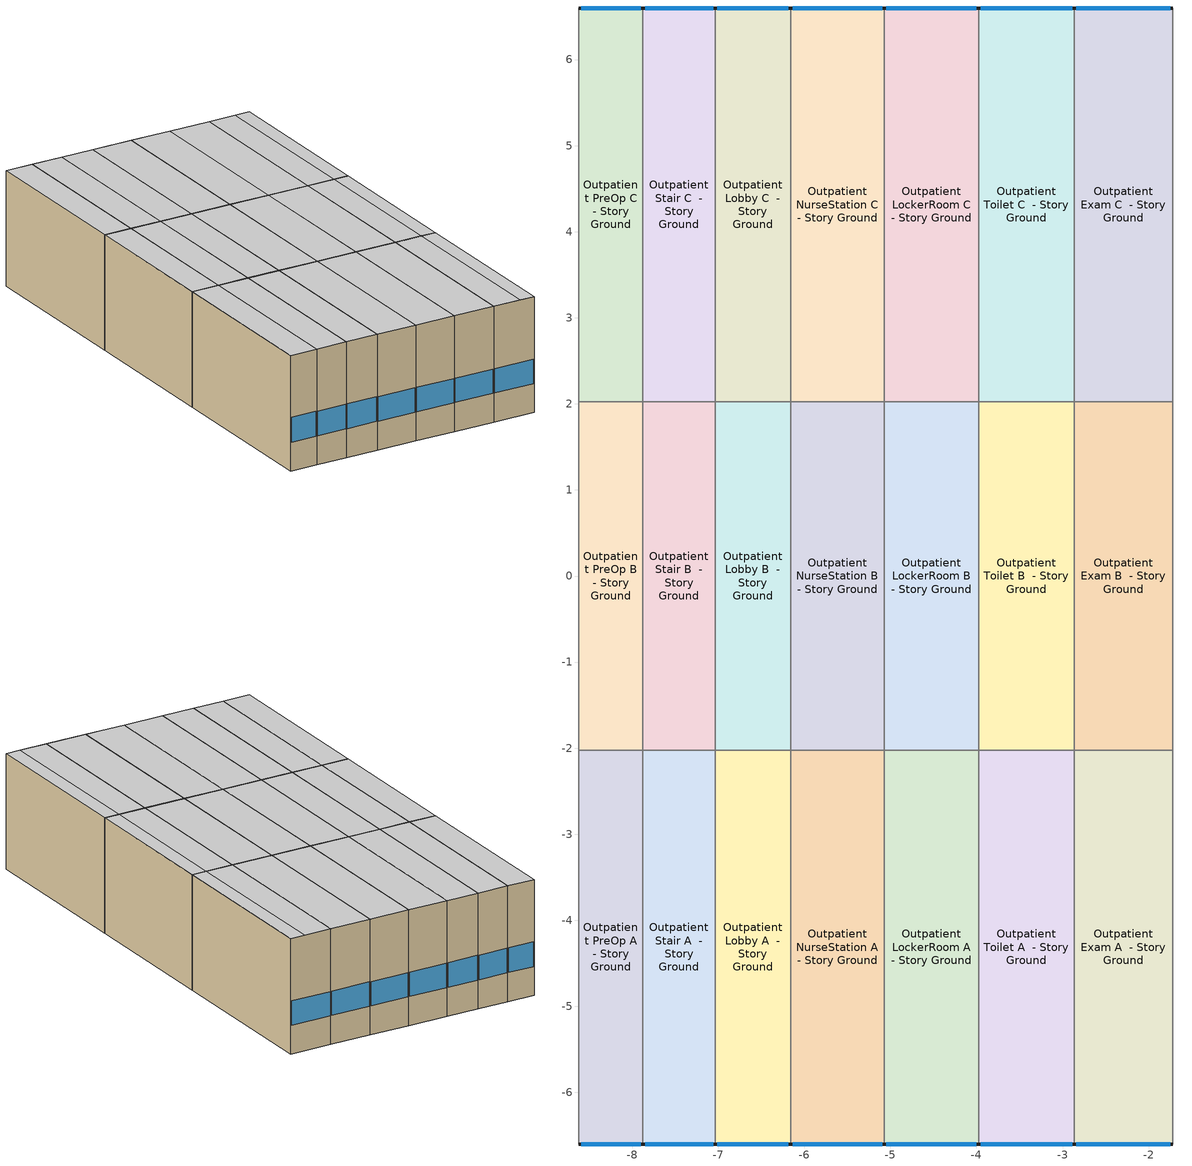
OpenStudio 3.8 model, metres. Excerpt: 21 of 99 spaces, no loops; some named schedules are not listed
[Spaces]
Outpatient PreOp A  - Story Ground
 floor ground (ext-slab-steel-frame): -8.62,-6.6 -8.62,-2.03 -7.88,-2.03 -7.88,-6.6 z0
 wall outside (Typical Insulated Steel Framed Exterior Wall R-5.62): -8.62,-6.6 -7.88,-6.6 z0:3.05
 wall to Outpatient Elec/MechRoom A  - Story Ground: -8.62,-2.03 -8.62,-6.6 z0:3.05
 wall to Outpatient PreOp B  - Story Ground: -7.88,-2.03 -8.62,-2.03 z0:3.05
 wall to Outpatient Stair A  - Story Ground: -7.88,-6.6 -7.88,-2.03 z0:3.05
 window (U 1.22 SHGC 0.54 Simple Glazing Window SHGC 0.54): -8.59,-6.6 -7.9,-6.6 z0.76:1.42
 ceiling to Outpatient Hall A  - Story Top: -7.88,-6.6 -7.88,-2.03 -8.62,-2.03 -8.62,-6.6 z3.05
Outpatient PreOp B  - Story Ground
 floor ground (ext-slab-steel-frame): -8.62,-2.03 -8.62,2.03 -7.88,2.03 -7.88,-2.03 z0
 wall to Outpatient Elec/MechRoom B  - Story Ground: -8.62,2.03 -8.62,-2.03 z0:3.05
 wall to Outpatient PreOp C  - Story Ground: -7.88,2.03 -8.62,2.03 z0:3.05
 wall to Outpatient Stair B  - Story Ground: -7.88,-2.03 -7.88,2.03 z0:3.05
 ceiling to Outpatient Hall B  - Story Top: -7.88,-2.03 -7.88,2.03 -8.62,2.03 -8.62,-2.03 z3.05
Outpatient PreOp C  - Story Ground
 floor ground (ext-slab-steel-frame): -8.62,2.03 -8.62,6.6 -7.88,6.6 -7.88,2.03 z0
 wall outside (Typical Insulated Steel Framed Exterior Wall R-5.62): -7.88,6.6 -8.62,6.6 z0:3.05
 wall to Outpatient Elec/MechRoom C  - Story Ground: -8.62,6.6 -8.62,2.03 z0:3.05
 wall to Outpatient Stair C  - Story Ground: -7.88,2.03 -7.88,6.6 z0:3.05
 window (U 1.22 SHGC 0.54 Simple Glazing Window SHGC 0.54): -7.9,6.6 -8.59,6.6 z0.76:1.42
 ceiling to Outpatient Hall C  - Story Top: -7.88,2.03 -7.88,6.6 -8.62,6.6 -8.62,2.03 z3.05
Outpatient Stair A  - Story Ground
 floor ground (ext-slab-steel-frame): -7.88,-6.6 -7.88,-2.03 -7.03,-2.03 -7.03,-6.6 z0
 wall outside (Typical Insulated Steel Framed Exterior Wall R-5.62): -7.88,-6.6 -7.03,-6.6 z0:3.05
 wall to Outpatient Stair B  - Story Ground: -7.03,-2.03 -7.88,-2.03 z0:3.05
 wall to Outpatient Lobby A  - Story Ground: -7.03,-6.6 -7.03,-2.03 z0:3.05
 window (U 1.22 SHGC 0.54 Simple Glazing Window SHGC 0.54): -7.85,-6.6 -7.06,-6.6 z0.76:1.41
 ceiling to Outpatient Hall A  - Story Top: -7.03,-6.6 -7.03,-2.03 -7.88,-2.03 -7.88,-6.6 z3.05
Outpatient Stair B  - Story Ground
 floor ground (ext-slab-steel-frame): -7.88,-2.03 -7.88,2.03 -7.03,2.03 -7.03,-2.03 z0
 wall to Outpatient Stair C  - Story Ground: -7.03,2.03 -7.88,2.03 z0:3.05
 wall to Outpatient Lobby B  - Story Ground: -7.03,-2.03 -7.03,2.03 z0:3.05
 ceiling to Outpatient Hall B  - Story Top: -7.03,-2.03 -7.03,2.03 -7.88,2.03 -7.88,-2.03 z3.05
Outpatient Stair C  - Story Ground
 floor ground (ext-slab-steel-frame): -7.88,2.03 -7.88,6.6 -7.03,6.6 -7.03,2.03 z0
 wall outside (Typical Insulated Steel Framed Exterior Wall R-5.62): -7.03,6.6 -7.88,6.6 z0:3.05
 wall to Outpatient Lobby C  - Story Ground: -7.03,2.03 -7.03,6.6 z0:3.05
 window (U 1.22 SHGC 0.54 Simple Glazing Window SHGC 0.54): -7.06,6.6 -7.85,6.6 z0.76:1.41
 ceiling to Outpatient Hall C  - Story Top: -7.03,2.03 -7.03,6.6 -7.88,6.6 -7.88,2.03 z3.05
Outpatient Lobby A  - Story Ground
 floor ground (ext-slab-steel-frame): -7.03,-6.6 -7.03,-2.03 -6.16,-2.03 -6.16,-6.6 z0
 wall outside (Typical Insulated Steel Framed Exterior Wall R-5.62): -7.03,-6.6 -6.16,-6.6 z0:3.05
 wall to Outpatient Lobby B  - Story Ground: -6.16,-2.03 -7.03,-2.03 z0:3.05
 wall to Outpatient NurseStation A  - Story Ground: -6.16,-6.6 -6.16,-2.03 z0:3.05
 window (U 1.22 SHGC 0.54 Simple Glazing Window SHGC 0.54): -7.01,-6.6 -6.18,-6.6 z0.76:1.41
 ceiling to Outpatient Hall A  - Story Top: -6.16,-6.6 -6.16,-2.03 -7.03,-2.03 -7.03,-6.6 z3.05
Outpatient Lobby B  - Story Ground
 floor ground (ext-slab-steel-frame): -7.03,-2.03 -7.03,2.03 -6.16,2.03 -6.16,-2.03 z0
 wall to Outpatient Lobby C  - Story Ground: -6.16,2.03 -7.03,2.03 z0:3.05
 wall to Outpatient NurseStation B  - Story Ground: -6.16,-2.03 -6.16,2.03 z0:3.05
 ceiling to Outpatient Hall B  - Story Top: -6.16,-2.03 -6.16,2.03 -7.03,2.03 -7.03,-2.03 z3.05
Outpatient Lobby C  - Story Ground
 floor ground (ext-slab-steel-frame): -7.03,2.03 -7.03,6.6 -6.16,6.6 -6.16,2.03 z0
 wall outside (Typical Insulated Steel Framed Exterior Wall R-5.62): -6.16,6.6 -7.03,6.6 z0:3.05
 wall to Outpatient NurseStation C  - Story Ground: -6.16,2.03 -6.16,6.6 z0:3.05
 window (U 1.22 SHGC 0.54 Simple Glazing Window SHGC 0.54): -6.18,6.6 -7.01,6.6 z0.76:1.41
 ceiling to Outpatient Hall C  - Story Top: -6.16,2.03 -6.16,6.6 -7.03,6.6 -7.03,2.03 z3.05
Outpatient NurseStation A  - Story Ground
 floor ground (ext-slab-steel-frame): -6.16,-6.6 -6.16,-2.03 -5.07,-2.03 -5.07,-6.6 z0
 wall outside (Typical Insulated Steel Framed Exterior Wall R-5.62): -6.16,-6.6 -5.07,-6.6 z0:3.05
 wall to Outpatient NurseStation B  - Story Ground: -5.07,-2.03 -6.16,-2.03 z0:3.05
 wall to Outpatient LockerRoom A  - Story Ground: -5.07,-6.6 -5.07,-2.03 z0:3.05
 window (U 1.22 SHGC 0.54 Simple Glazing Window SHGC 0.54): -6.13,-6.6 -5.1,-6.6 z0.76:1.4
 ceiling to Outpatient Hall A  - Story Top: -5.07,-6.6 -5.07,-2.03 -6.16,-2.03 -6.16,-6.6 z3.05
Outpatient NurseStation B  - Story Ground
 floor ground (ext-slab-steel-frame): -6.16,-2.03 -6.16,2.03 -5.07,2.03 -5.07,-2.03 z0
 wall to Outpatient NurseStation C  - Story Ground: -5.07,2.03 -6.16,2.03 z0:3.05
 wall to Outpatient LockerRoom B  - Story Ground: -5.07,-2.03 -5.07,2.03 z0:3.05
 ceiling to Outpatient Hall B  - Story Top: -5.07,-2.03 -5.07,2.03 -6.16,2.03 -6.16,-2.03 z3.05
Outpatient NurseStation C  - Story Ground
 floor ground (ext-slab-steel-frame): -6.16,2.03 -6.16,6.6 -5.07,6.6 -5.07,2.03 z0
 wall outside (Typical Insulated Steel Framed Exterior Wall R-5.62): -5.07,6.6 -6.16,6.6 z0:3.05
 wall to Outpatient LockerRoom C  - Story Ground: -5.07,2.03 -5.07,6.6 z0:3.05
 window (U 1.22 SHGC 0.54 Simple Glazing Window SHGC 0.54): -5.1,6.6 -6.13,6.6 z0.76:1.4
 ceiling to Outpatient Hall C  - Story Top: -5.07,2.03 -5.07,6.6 -6.16,6.6 -6.16,2.03 z3.05
Outpatient LockerRoom A  - Story Ground
 floor ground (ext-slab-steel-frame): -5.07,-6.6 -5.07,-2.03 -3.98,-2.03 -3.98,-6.6 z0
 wall outside (Typical Insulated Steel Framed Exterior Wall R-5.62): -5.07,-6.6 -3.98,-6.6 z0:3.05
 wall to Outpatient LockerRoom B  - Story Ground: -3.98,-2.03 -5.07,-2.03 z0:3.05
 wall to Outpatient Toilet A  - Story Ground: -3.98,-6.6 -3.98,-2.03 z0:3.05
 window (U 1.22 SHGC 0.54 Simple Glazing Window SHGC 0.54): -5.05,-6.6 -4,-6.6 z0.76:1.4
 ceiling to Outpatient Hall A  - Story Top: -3.98,-6.6 -3.98,-2.03 -5.07,-2.03 -5.07,-6.6 z3.05
Outpatient LockerRoom B  - Story Ground
 floor ground (ext-slab-steel-frame): -5.07,-2.03 -5.07,2.03 -3.98,2.03 -3.98,-2.03 z0
 wall to Outpatient LockerRoom C  - Story Ground: -3.98,2.03 -5.07,2.03 z0:3.05
 wall to Outpatient Toilet B  - Story Ground: -3.98,-2.03 -3.98,2.03 z0:3.05
 ceiling to Outpatient Hall B  - Story Top: -3.98,-2.03 -3.98,2.03 -5.07,2.03 -5.07,-2.03 z3.05
Outpatient LockerRoom C  - Story Ground
 floor ground (ext-slab-steel-frame): -5.07,2.03 -5.07,6.6 -3.98,6.6 -3.98,2.03 z0
 wall outside (Typical Insulated Steel Framed Exterior Wall R-5.62): -3.98,6.6 -5.07,6.6 z0:3.05
 wall to Outpatient Toilet C  - Story Ground: -3.98,2.03 -3.98,6.6 z0:3.05
 window (U 1.22 SHGC 0.54 Simple Glazing Window SHGC 0.54): -4,6.6 -5.05,6.6 z0.76:1.4
 ceiling to Outpatient Hall C  - Story Top: -3.98,2.03 -3.98,6.6 -5.07,6.6 -5.07,2.03 z3.05
Outpatient Toilet A  - Story Ground
 floor ground (ext-slab-steel-frame): -3.98,-6.6 -3.98,-2.03 -2.86,-2.03 -2.86,-6.6 z0
 wall outside (Typical Insulated Steel Framed Exterior Wall R-5.62): -3.98,-6.6 -2.86,-6.6 z0:3.05
 wall to Outpatient Toilet B  - Story Ground: -2.86,-2.03 -3.98,-2.03 z0:3.05
 wall to Outpatient Exam A  - Story Ground: -2.86,-6.6 -2.86,-2.03 z0:3.05
 window (U 1.22 SHGC 0.54 Simple Glazing Window SHGC 0.54): -3.95,-6.6 -2.89,-6.6 z0.76:1.4
 ceiling to Outpatient Hall A  - Story Top: -2.86,-6.6 -2.86,-2.03 -3.98,-2.03 -3.98,-6.6 z3.05
Outpatient Toilet B  - Story Ground
 floor ground (ext-slab-steel-frame): -3.98,-2.03 -3.98,2.03 -2.86,2.03 -2.86,-2.03 z0
 wall to Outpatient Toilet C  - Story Ground: -2.86,2.03 -3.98,2.03 z0:3.05
 wall to Outpatient Exam B  - Story Ground: -2.86,-2.03 -2.86,2.03 z0:3.05
 ceiling to Outpatient Hall B  - Story Top: -2.86,-2.03 -2.86,2.03 -3.98,2.03 -3.98,-2.03 z3.05
Outpatient Toilet C  - Story Ground
 floor ground (ext-slab-steel-frame): -3.98,2.03 -3.98,6.6 -2.86,6.6 -2.86,2.03 z0
 wall outside (Typical Insulated Steel Framed Exterior Wall R-5.62): -2.86,6.6 -3.98,6.6 z0:3.05
 wall to Outpatient Exam C  - Story Ground: -2.86,2.03 -2.86,6.6 z0:3.05
 window (U 1.22 SHGC 0.54 Simple Glazing Window SHGC 0.54): -2.89,6.6 -3.95,6.6 z0.76:1.4
 ceiling to Outpatient Hall C  - Story Top: -2.86,2.03 -2.86,6.6 -3.98,6.6 -3.98,2.03 z3.05
Outpatient Exam A  - Story Ground
 floor ground (ext-slab-steel-frame): -2.86,-6.6 -2.86,-2.03 -1.72,-2.03 -1.72,-6.6 z0
 wall outside (Typical Insulated Steel Framed Exterior Wall R-5.62): -2.86,-6.6 -1.72,-6.6 z0:3.05
 wall to Outpatient Exam B  - Story Ground: -1.72,-2.03 -2.86,-2.03 z0:3.05
 wall to Outpatient Xray A  - Story Ground: -1.72,-6.6 -1.72,-2.03 z0:3.05
 window (U 1.22 SHGC 0.54 Simple Glazing Window SHGC 0.54): -2.84,-6.6 -1.75,-6.6 z0.76:1.4
 ceiling to Outpatient Exam A  - Story Top: -1.72,-6.6 -1.72,-2.03 -2.12,-2.03 -2.12,-6.6 z3.05
 ceiling to Outpatient Hall A  - Story Top: -2.12,-6.6 -2.12,-2.03 -2.86,-2.03 -2.86,-6.6 z3.05
Outpatient Exam B  - Story Ground
 floor ground (ext-slab-steel-frame): -2.86,-2.03 -2.86,2.03 -1.72,2.03 -1.72,-2.03 z0
 wall to Outpatient Exam C  - Story Ground: -1.72,2.03 -2.86,2.03 z0:3.05
 wall to Outpatient Xray B  - Story Ground: -1.72,-2.03 -1.72,2.03 z0:3.05
 ceiling to Outpatient Exam B  - Story Top: -1.72,-2.03 -1.72,2.03 -2.12,2.03 -2.12,-2.03 z3.05
 ceiling to Outpatient Hall B  - Story Top: -2.12,-2.03 -2.12,2.03 -2.86,2.03 -2.86,-2.03 z3.05
Outpatient Exam C  - Story Ground
 floor ground (ext-slab-steel-frame): -2.86,2.03 -2.86,6.6 -1.72,6.6 -1.72,2.03 z0
 wall outside (Typical Insulated Steel Framed Exterior Wall R-5.62): -1.72,6.6 -2.86,6.6 z0:3.05
 wall to Outpatient Xray C  - Story Ground: -1.72,2.03 -1.72,6.6 z0:3.05
 window (U 1.22 SHGC 0.54 Simple Glazing Window SHGC 0.54): -1.75,6.6 -2.84,6.6 z0.76:1.4
 ceiling to Outpatient Exam C  - Story Top: -1.72,2.03 -1.72,6.6 -2.12,6.6 -2.12,2.03 z3.05
 ceiling to Outpatient Hall C  - Story Top: -2.12,2.03 -2.12,6.6 -2.86,6.6 -2.86,2.03 z3.05
[Site]
Manassas Rgnl Davis_VA_USA: Latitude {deg}=38.72; Longitude {deg}=-77.5; Time Zone {hr}=-5; Elevation {m}=59; Terrain=City
[Site:WaterMainsTemperature]
Calculation Method=Correlation; Annual Average Outdoor Air Temperature {C}=14.25; Maximum Difference In Monthly Average Outdoor Air Temperatures {deltaC}=23.7
[SizingPeriod:DesignDay] Daily Dry-Bulb Temperature Range {deltaC}=11.6; Barometric Pressure {Pa}=100618; Wind Speed {m/s}=3.6; Wind Direction {deg}=200; Sky Clearness=0; Rain Indicator=No; Snow Indicator=No; Day of Month=21; Month=7; Day Type=SummerDesignDay; Daylight Saving Time Indicator=No; Dry-Bulb Temperature Range Modifier Type=DefaultMultipliers; Solar Model Indicator=ASHRAETau; ASHRAE Clear Sky Optical Depth for Beam Irradiance=0.456; ASHRAE Clear Sky Optical Depth for Diffuse Irradiance=2.131
Name | Maximum Dry-Bulb Temperature {C} | Humidity Condition Type | Wetbulb or DewPoint at Maximum Dry-Bulb {C}
Manassas Rgnl Davis Ann Clg .4% Condns DB=>MWB 1 | 33.9 | Wetbulb | 23.4
Manassas Rgnl Davis Ann Clg .4% Condns WB=>MDB 1 | 31.5 | Wetbulb | 25.1
Manassas Rgnl Davis Ann Clg 1% Condns DB=>MWB 1 | 32.6 | Wetbulb | 23.2
Manassas Rgnl Davis Ann Clg 2% Condns DP=>MDB 1 | 27.1 | Dewpoint | 22.1
[ClimateZones]
Climate Zone Institution Name 1=ASHRAE; Climate Zone Document Name 1=ANSI/ASHRAE Standard 169; Climate Zone Document Year 1=2006; Climate Zone Value 1=ASHRAE 169-2013-4A
[Building]
ComStock DOE Ref 1980-2004|Outpatient: North Axis {deg}=0; Default Construction Set=Res ComStock DOE Ref 1980-2004 - Outpatient - ASHRAE 169-2013-4A; Default Schedule Set=Building Default Schedule Set; Standards Building Type=Outpatient
[Site:GroundTemperature:BuildingSurface]
19.713, 19.665, 19.706, 19.745, 20.486, 22.11, 22.459, 22.554, 22.169, 20.607, 20.047, 19.805
[DefaultConstructionSet]
Res ComStock DOE Ref 1980-2004 - Outpatient - ASHRAE 169-2013-4A: Default Exterior Surface Constructions=Default Surface Constructions 1; Default Interior Surface Constructions=Default Surface Constructions 2; Default Ground Contact Surface Constructions=Default Surface Constructions 3; Default Exterior SubSurface Constructions=Default Sub Surface Constructions 1; Default Interior SubSurface Constructions=Default Sub Surface Constructions 2; Interior Partition Construction=Typical Interior Partition
[DefaultSurfaceConstructions]
Name | Floor Construction | Wall Construction | Roof Ceiling Construction
Default Surface Constructions 1 | Typical Insulated Exterior Mass Floor | Typical Insulated Steel Framed Exterior Wall R-11.24 | Typical IEAD Roof R-17.24
Default Surface Constructions 2 | Typical Interior Floor | Typical Interior Wall | Typical Interior Ceiling
Default Surface Constructions 3 | ext-slab-steel-frame | Typical Insulated Basement Mass Wall R-9.01
[Construction]
Typical Insulated Exterior Mass Floor: Typical Insulation R-9.06, 4 in. Normalweight Concrete Floor, Typical Carpet Pad
Typical Insulated Steel Framed Exterior Wall R-11.24: 25mm Stucco, 5/8 in. Gypsum Board, Typical Insulation R-9.06, 5/8 in. Gypsum Board
Typical IEAD Roof R-17.24: Roof Membrane, Typical Insulation R-16.12, Metal Roof Surface
Typical Interior Floor: 100mm Normalweight concrete floor, CP02 CARPET PAD
Typical Interior Wall: G01 13mm gypsum board, G01 13mm gypsum board
Typical Interior Ceiling: CP02 CARPET PAD, 100mm Normalweight concrete floor
ext-slab-steel-frame: HW CONCRETE 8 in, CP02 CARPET PAD
Typical Insulated Basement Mass Wall R-9.01: Typical Insulation R-7.46, 8 in. Concrete Block Basement Wall
U 0.59 SHGC 0.36 Simple Glazing Window U-0.59 SHGC 0.36: U 0.59 SHGC 0.36 Simple Glazing U-1.18 SHGC 0.36
U 0.59 SHGC 0.36 Simple Glazing Window U-0.59 SHGC 0.36 1: U 0.59 SHGC 0.36 Simple Glazing U-1.18 SHGC 0.36 1
Typical Insulated Metal Door: F08 Metal surface, Typical Insulation R-3.44
U 0.88 SHGC 0.16 Sgl Ref-A-L Clr 6mm: REF A CLEAR LO 6MM
Typical Overhead Door: Typical Insulation R-3.44
Typical Interior Window: Clear 3mm
Typical Interior Door; Typical Interior Partition: G05 25mm wood
InteriorFurnishings: Std Wood 6inch
Typical Insulated Steel Framed Exterior Wall R-5.62: 25mm Stucco, 5/8 in. Gypsum Board, Typical Insulation R-3.44, 5/8 in. Gypsum Board
U 1.22 SHGC 0.54 Simple Glazing Window SHGC 0.54: U 1.22 SHGC 0.54 Simple Glazing SHGC 0.54
[Material:NoMass] Roughness=Smooth; Thermal Absorptance=0.9; Solar Absorptance=0.7
Name | Thermal Resistance {m2-K/W} | Visible Absorptance
Typical Insulation R-9.06 | 1.59504 | 0.7
Typical Carpet Pad; CP02 CARPET PAD | 0.21648 | 0.8
Typical Insulation R-16.12 | 2.83962 | 0.7
Typical Insulation R-7.46 | 1.31358 | 0.7
Typical Insulation R-3.44 | 0.605662 | 0.7
[Material]
Name | Roughness | Thickness {m} | Conductivity {W/m-K} | Density {kg/m3} | Specific Heat {J/kg-K} | Thermal Absorptance | Solar Absorptance | Visible Absorptance
4 in. Normalweight Concrete Floor | MediumRough | 0.1016 | 2.31 | 2322 | 832 | 0.9 | 0.7 | 0.7
25mm Stucco | Smooth | 0.0254 | 0.72 | 1856 | 840 | 0.9 | 0.7 | 0.7
5/8 in. Gypsum Board | MediumSmooth | 0.0159 | 0.16 | 800 | 1090 | 0.9 | 0.7 | 0.7
Roof Membrane | VeryRough | 0.0095 | 0.16 | 1121.29 | 1460 | 0.9 | 0.7 | 0.7
Metal Roof Surface; F08 Metal surface | Smooth | 0.0008 | 45.28 | 7824 | 500 | 0.9 | 0.7 | 0.7
100mm Normalweight concrete floor | MediumRough | 0.1016 | 2.31045 | 2322 | 832.557 |  | 0 | 0
G01 13mm gypsum board | Smooth | 0.0127 | 0.160031 | 800.001 | 1090.73 | 0.9 | 0.7 | 0.5
HW CONCRETE 8 in | Rough | 0.2032 | 1.31125 | 2240 | 837.36 | 0.9 | 0.7 | 0.7
8 in. Concrete Block Basement Wall | MediumRough | 0.2032 | 1.326 | 1842 | 912 | 0.9 | 0.7 | 0.7
G05 25mm wood | MediumSmooth | 0.0254 | 0.15 | 608 | 1630 | 0.9 | 0.5 | 0.5
Std Wood 6inch | MediumSmooth | 0.15 | 0.12 | 540 | 1210 | 0.9 | 0.7 | 0.7
[DefaultSubSurfaceConstructions]
Name | Fixed Window Construction | Operable Window Construction | Door Construction | Glass Door Construction | Overhead Door Construction | Tubular Daylight Dome Construction | Tubular Daylight Diffuser Construction
Default Sub Surface Constructions 1 | U 0.59 SHGC 0.36 Simple Glazing Window U-0.59 SHGC 0.36 | U 0.59 SHGC 0.36 Simple Glazing Window U-0.59 SHGC 0.36 1 | Typical Insulated Metal Door | U 0.88 SHGC 0.16 Sgl Ref-A-L Clr 6mm | Typical Overhead Door | Typical Interior Window | Typical Interior Window
Default Sub Surface Constructions 2 | Typical Interior Window | Typical Interior Window | Typical Interior Door
[WindowMaterial:SimpleGlazingSystem]
Name | U-Factor {W/m2-K} | Solar Heat Gain Coefficient | Visible Transmittance
U 0.59 SHGC 0.36 Simple Glazing U-1.18 SHGC 0.36; U 0.59 SHGC 0.36 Simple Glazing U-1.18 SHGC 0.36 1 | 6.72051 | 0.36 | 0.27
U 1.22 SHGC 0.54 Simple Glazing SHGC 0.54 | 6.92748 | 0.54 | 0.38
[WindowMaterial:Glazing] Optical Data Type=SpectralAverage; Infrared Transmittance at Normal Incidence=0; Front Side Infrared Hemispherical Emissivity=0.84; Conductivity {W/m-K}=0.9; Dirt Correction Factor for Solar and Visible Transmittance=1; Solar Diffusing=No
Name | Thickness {m} | Solar Transmittance at Normal Incidence | Front Side Solar Reflectance at Normal Incidence | Back Side Solar Reflectance at Normal Incidence | Visible Transmittance at Normal Incidence | Front Side Visible Reflectance at Normal Incidence | Back Side Visible Reflectance at Normal Incidence | Back Side Infrared Hemispherical Emissivity
REF A CLEAR LO 6MM | 0.006 | 0.066 | 0.341 | 0.493 | 0.08 | 0.41 | 0.37 | 0.4
Clear 3mm | 0.003 | 0.837 | 0.075 | 0.075 | 0.898 | 0.081 | 0.081 | 0.84
[SpaceType] Standards Building Type=Outpatient
Name | Default Schedule Set | Design Specification Outdoor Air Object | Standards Space Type
Outpatient Exam - ComStock DOE Ref 1980-2004 | Outpatient Exam Schedule Set | Outpatient Exam Ventilation | Exam
Outpatient Lobby - ComStock DOE Ref 1980-2004 | Outpatient Lobby Schedule Set | Outpatient Lobby Ventilation | Lobby
Outpatient LockerRoom - ComStock DOE Ref 1980-2004 | Outpatient LockerRoom Schedule Set | Outpatient LockerRoom Ventilation | LockerRoom
Outpatient NurseStation - ComStock DOE Ref 1980-2004 | Outpatient NurseStation Schedule Set | Outpatient NurseStation Ventilation | NurseStation
Outpatient PreOp - ComStock DOE Ref 1980-2004 | Outpatient PreOp Schedule Set | Outpatient PreOp Ventilation | PreOp
Outpatient Stair - ComStock DOE Ref 1980-2004 | Outpatient Stair Schedule Set | Outpatient Stair Ventilation | Stair
Outpatient Toilet - ComStock DOE Ref 1980-2004 | Outpatient Toilet Schedule Set | Outpatient Toilet Ventilation | Toilet
[BuildingStory]
Story Ground: Nominal Z Coordinate {m}=0; Nominal Floor to Floor Height {m}=3.048
[Space] Building Story=Story Ground
Name | Space Type | Thermal Zone
Outpatient PreOp A  - Story Ground | Outpatient PreOp - ComStock DOE Ref 1980-2004 | Zone Outpatient PreOp A  - Story Ground
Outpatient PreOp B  - Story Ground | Outpatient PreOp - ComStock DOE Ref 1980-2004 | Zone Outpatient PreOp B  - Story Ground
Outpatient PreOp C  - Story Ground | Outpatient PreOp - ComStock DOE Ref 1980-2004 | Zone Outpatient PreOp C  - Story Ground
Outpatient Stair A  - Story Ground | Outpatient Stair - ComStock DOE Ref 1980-2004 | Zone Outpatient Stair A  - Story Ground
Outpatient Stair B  - Story Ground | Outpatient Stair - ComStock DOE Ref 1980-2004 | Zone Outpatient Stair B  - Story Ground
Outpatient Stair C  - Story Ground | Outpatient Stair - ComStock DOE Ref 1980-2004 | Zone Outpatient Stair C  - Story Ground
Outpatient Lobby A  - Story Ground | Outpatient Lobby - ComStock DOE Ref 1980-2004 | Zone Outpatient Lobby A  - Story Ground
Outpatient Lobby B  - Story Ground | Outpatient Lobby - ComStock DOE Ref 1980-2004 | Zone Outpatient Lobby B  - Story Ground
Outpatient Lobby C  - Story Ground | Outpatient Lobby - ComStock DOE Ref 1980-2004 | Zone Outpatient Lobby C  - Story Ground
Outpatient NurseStation A  - Story Ground | Outpatient NurseStation - ComStock DOE Ref 1980-2004 | Zone Outpatient NurseStation A  - Story Ground
Outpatient NurseStation B  - Story Ground | Outpatient NurseStation - ComStock DOE Ref 1980-2004 | Zone Outpatient NurseStation B  - Story Ground
Outpatient NurseStation C  - Story Ground | Outpatient NurseStation - ComStock DOE Ref 1980-2004 | Zone Outpatient NurseStation C  - Story Ground
Outpatient LockerRoom A  - Story Ground | Outpatient LockerRoom - ComStock DOE Ref 1980-2004 | Zone Outpatient LockerRoom A  - Story Ground
Outpatient LockerRoom B  - Story Ground | Outpatient LockerRoom - ComStock DOE Ref 1980-2004 | Zone Outpatient LockerRoom B  - Story Ground
Outpatient LockerRoom C  - Story Ground | Outpatient LockerRoom - ComStock DOE Ref 1980-2004 | Zone Outpatient LockerRoom C  - Story Ground
Outpatient Toilet A  - Story Ground | Outpatient Toilet - ComStock DOE Ref 1980-2004 | Zone Outpatient Toilet A  - Story Ground
Outpatient Toilet B  - Story Ground | Outpatient Toilet - ComStock DOE Ref 1980-2004 | Zone Outpatient Toilet B  - Story Ground
Outpatient Toilet C  - Story Ground | Outpatient Toilet - ComStock DOE Ref 1980-2004 | Zone Outpatient Toilet C  - Story Ground
Outpatient Exam A  - Story Ground | Outpatient Exam - ComStock DOE Ref 1980-2004 | Zone Outpatient Exam A  - Story Ground
Outpatient Exam B  - Story Ground | Outpatient Exam - ComStock DOE Ref 1980-2004 | Zone Outpatient Exam B  - Story Ground
Outpatient Exam C  - Story Ground | Outpatient Exam - ComStock DOE Ref 1980-2004 | Zone Outpatient Exam C  - Story Ground
[ThermalZone] Multiplier=1; Use Ideal Air Loads=No
Name | Thermostat
Zone Outpatient PreOp A  - Story Ground | Outpatient PreOp - ComStock DOE Ref 1980-2004 Thermostat 2
Zone Outpatient PreOp B  - Story Ground | Outpatient PreOp - ComStock DOE Ref 1980-2004 Thermostat
Zone Outpatient PreOp C  - Story Ground | Outpatient PreOp - ComStock DOE Ref 1980-2004 Thermostat 1
Zone Outpatient Stair A  - Story Ground | Outpatient Stair - ComStock DOE Ref 1980-2004 Thermostat
Zone Outpatient Stair B  - Story Ground | Outpatient Stair - ComStock DOE Ref 1980-2004 Thermostat 1
Zone Outpatient Stair C  - Story Ground | Outpatient Stair - ComStock DOE Ref 1980-2004 Thermostat 2
Zone Outpatient Lobby A  - Story Ground | Outpatient Lobby - ComStock DOE Ref 1980-2004 Thermostat
Zone Outpatient Lobby B  - Story Ground | Outpatient Lobby - ComStock DOE Ref 1980-2004 Thermostat 2
Zone Outpatient Lobby C  - Story Ground | Outpatient Lobby - ComStock DOE Ref 1980-2004 Thermostat 1
Zone Outpatient NurseStation A  - Story Ground | Outpatient NurseStation - ComStock DOE Ref 1980-2004 Thermostat 1
Zone Outpatient NurseStation B  - Story Ground | Outpatient NurseStation - ComStock DOE Ref 1980-2004 Thermostat 2
Zone Outpatient NurseStation C  - Story Ground | Outpatient NurseStation - ComStock DOE Ref 1980-2004 Thermostat
Zone Outpatient LockerRoom A  - Story Ground | Outpatient LockerRoom - ComStock DOE Ref 1980-2004 Thermostat
Zone Outpatient LockerRoom B  - Story Ground | Outpatient LockerRoom - ComStock DOE Ref 1980-2004 Thermostat 1
Zone Outpatient LockerRoom C  - Story Ground | Outpatient LockerRoom - ComStock DOE Ref 1980-2004 Thermostat 2
Zone Outpatient Toilet A  - Story Ground | Outpatient Toilet - ComStock DOE Ref 1980-2004 Thermostat 1
Zone Outpatient Toilet B  - Story Ground | Outpatient Toilet - ComStock DOE Ref 1980-2004 Thermostat
Zone Outpatient Toilet C  - Story Ground | Outpatient Toilet - ComStock DOE Ref 1980-2004 Thermostat 2
Zone Outpatient Exam A  - Story Ground | Outpatient Exam - ComStock DOE Ref 1980-2004 Thermostat 1
Zone Outpatient Exam B  - Story Ground | Outpatient Exam - ComStock DOE Ref 1980-2004 Thermostat 2
Zone Outpatient Exam C  - Story Ground | Outpatient Exam - ComStock DOE Ref 1980-2004 Thermostat 3
[People:Definition] Number of People Calculation Method=People/Area; Fraction Radiant=0.3
Name | People per Space Floor Area {person/m2}
Outpatient Lobby People Definition | 0.300313
Outpatient NurseStation People Definition; Outpatient Exam People Definition | 0.199993
Outpatient PreOp People Definition | 0.0999967
Outpatient LockerRoom People Definition | 0.149941
[People] Work Efficiency Schedule=Work Efficiency Schedule; Clothing Insulation Schedule=Clothing Schedule; Air Velocity Schedule=Air Velocity Schedule; Multiplier=1
Name | People Definition | Space or SpaceType
Outpatient Lobby People | Outpatient Lobby People Definition | Outpatient Lobby - ComStock DOE Ref 1980-2004
Outpatient NurseStation People | Outpatient NurseStation People Definition | Outpatient NurseStation - ComStock DOE Ref 1980-2004
Outpatient PreOp People | Outpatient PreOp People Definition | Outpatient PreOp - ComStock DOE Ref 1980-2004
Outpatient LockerRoom People | Outpatient LockerRoom People Definition | Outpatient LockerRoom - ComStock DOE Ref 1980-2004
Outpatient Exam People | Outpatient Exam People Definition | Outpatient Exam - ComStock DOE Ref 1980-2004
[Lights:Definition] Design Level Calculation Method=Watts/Area; Fraction Radiant=0.7; Fraction Visible=0.2; Return Air Fraction=0
Name | Watts per Space Floor Area {W/m2}
Outpatient Toilet Lights Definition | 9.68752
Outpatient Stair Lights Definition; Outpatient NurseStation Lights Definition | 10.7639
Outpatient Lobby Lights Definition | 13.9931
Outpatient PreOp Lights Definition | 7.53474
Outpatient LockerRoom Lights Definition | 8.61113
Outpatient Exam Lights Definition | 16.1459
[Lights] Fraction Replaceable=1
Name | Lights Definition | Space or SpaceType
Outpatient Toilet Lights | Outpatient Toilet Lights Definition | Outpatient Toilet - ComStock DOE Ref 1980-2004
Outpatient Stair Lights | Outpatient Stair Lights Definition | Outpatient Stair - ComStock DOE Ref 1980-2004
Outpatient Lobby Lights | Outpatient Lobby Lights Definition | Outpatient Lobby - ComStock DOE Ref 1980-2004
Outpatient NurseStation Lights | Outpatient NurseStation Lights Definition | Outpatient NurseStation - ComStock DOE Ref 1980-2004
Outpatient PreOp Lights | Outpatient PreOp Lights Definition | Outpatient PreOp - ComStock DOE Ref 1980-2004
Outpatient LockerRoom Lights | Outpatient LockerRoom Lights Definition | Outpatient LockerRoom - ComStock DOE Ref 1980-2004
Outpatient Exam Lights | Outpatient Exam Lights Definition | Outpatient Exam - ComStock DOE Ref 1980-2004
[ElectricEquipment:Definition] Design Level Calculation Method=Watts/Area; Fraction Latent=0
Name | Watts per Space Floor Area {W/m2} | Fraction Radiant | Fraction Lost
Outpatient Toilet Elec Equip Definition | 7.53474 | 0.3 | 0.7
Outpatient Lobby Elec Equip Definition; Outpatient Exam Elec Equip Definition | 11.8403 | 0.5 | 0
Outpatient NurseStation Elec Equip Definition; Outpatient PreOp Elec Equip Definition | 21.5278 | 0.5 | 0
Outpatient LockerRoom Elec Equip Definition | 32.2917 | 0.5 | 0
[ElectricEquipment]
Name | Electric Equipment Definition | Space or SpaceType
Outpatient Toilet Elec Equip | Outpatient Toilet Elec Equip Definition | Outpatient Toilet - ComStock DOE Ref 1980-2004
Outpatient Lobby Elec Equip | Outpatient Lobby Elec Equip Definition | Outpatient Lobby - ComStock DOE Ref 1980-2004
Outpatient NurseStation Elec Equip | Outpatient NurseStation Elec Equip Definition | Outpatient NurseStation - ComStock DOE Ref 1980-2004
Outpatient PreOp Elec Equip | Outpatient PreOp Elec Equip Definition | Outpatient PreOp - ComStock DOE Ref 1980-2004
Outpatient LockerRoom Elec Equip | Outpatient LockerRoom Elec Equip Definition | Outpatient LockerRoom - ComStock DOE Ref 1980-2004
Outpatient Exam Elec Equip | Outpatient Exam Elec Equip Definition | Outpatient Exam - ComStock DOE Ref 1980-2004
[DesignSpecification:OutdoorAir] Outdoor Air Flow per Person {m3/s-person}=0; Outdoor Air Flow Rate {m3/s}=0; Outdoor Air Flow Air Changes per Hour {1/hr}=0
Name | Outdoor Air Flow per Floor Area {m3/s-m2} | Outdoor Air Method
Outpatient Toilet Ventilation; Outpatient Stair Ventilation | 0
Outpatient Lobby Ventilation | 0.00212598 | Sum
Outpatient NurseStation Ventilation | 0.00188773 | Sum
Outpatient PreOp Ventilation | 0.00169164 | Sum
Outpatient LockerRoom Ventilation | 0.00106147 | Sum
Outpatient Exam Ventilation | 0.001524 | Sum
[DefaultScheduleSet]
Name | Number of People Schedule | People Activity Level Schedule | Lighting Schedule | Electric Equipment Schedule | Infiltration Schedule | Hours of Operation Schedule
Outpatient Toilet Schedule Set; Outpatient Stair Schedule Set; Outpatient Lobby Schedule Set; Outpatient NurseStation Schedule Set; Outpatient PreOp Schedule Set; Outpatient LockerRoom Schedule Set; Outpatient Exam Schedule Set | Outpatient Bldg Occ | Outpatient Activity | Outpatient Bldg Light | Outpatient Bldg Equip | Outpatient Infil
Building Default Schedule Set |  |  |  |  |  | Building Hours of Operation NonResidential
[SpaceInfiltration:DesignFlowRate] Schedule=Always On Discrete; Design Flow Rate Calculation Method=Flow/ExteriorArea; Flow per Exterior Surface Area {m3/s-m2}=0.00102523; Constant Term Coefficient=0; Temperature Term Coefficient=0; Velocity Term Coefficient=0.224; Velocity Squared Term Coefficient=0
Name | Space or SpaceType
Outpatient Exam A  - Story Ground Infiltration | Outpatient Exam A  - Story Ground
Outpatient Exam C  - Story Ground Infiltration | Outpatient Exam C  - Story Ground
Outpatient Lobby A  - Story Ground Infiltration | Outpatient Lobby A  - Story Ground
Outpatient Lobby C  - Story Ground Infiltration | Outpatient Lobby C  - Story Ground
Outpatient LockerRoom A  - Story Ground Infiltration | Outpatient LockerRoom A  - Story Ground
Outpatient LockerRoom C  - Story Ground Infiltration | Outpatient LockerRoom C  - Story Ground
Outpatient NurseStation A  - Story Ground Infiltration | Outpatient NurseStation A  - Story Ground
Outpatient NurseStation C  - Story Ground Infiltration | Outpatient NurseStation C  - Story Ground
Outpatient PreOp A  - Story Ground Infiltration | Outpatient PreOp A  - Story Ground
Outpatient PreOp C  - Story Ground Infiltration | Outpatient PreOp C  - Story Ground
Outpatient Stair A  - Story Ground Infiltration | Outpatient Stair A  - Story Ground
Outpatient Stair C  - Story Ground Infiltration | Outpatient Stair C  - Story Ground
Outpatient Toilet A  - Story Ground Infiltration | Outpatient Toilet A  - Story Ground
Outpatient Toilet C  - Story Ground Infiltration | Outpatient Toilet C  - Story Ground
[Exterior:Lights:Definition]
Name | Design Level {W}
Parking Areas and Drives Def (W/ft^2) | 0.18
Building Facades Def (W/ft^2) | 0.25
Main Entries Def (W/ft) | 30
Other Doors Def (W/ft) | 25
[Exterior:Lights] Schedule=Always On Discrete; Control Option=AstronomicalClock
Name | Exterior Lights Definition | Multiplier
Parking Areas and Drives | Parking Areas and Drives Def (W/ft^2) | 15185.4
Building Facades | Building Facades Def (W/ft^2) | 2598.08
Main Entries | Main Entries Def (W/ft) | 8
Other Doors | Other Doors Def (W/ft) | 7.78391
[ThermostatSetpoint:DualSetpoint] Heating Setpoint Temperature Schedule=Outpatient HtgSetp; Cooling Setpoint Temperature Schedule=Outpatient ClgSetp
Outpatient Toilet - ComStock DOE Ref 1980-2004 Thermostat; Outpatient Toilet - ComStock DOE Ref 1980-2004 Thermostat 1; Outpatient Toilet - ComStock DOE Ref 1980-2004 Thermostat 2; Outpatient Stair - ComStock DOE Ref 1980-2004 Thermostat; Outpatient Stair - ComStock DOE Ref 1980-2004 Thermostat 1; Outpatient Stair - ComStock DOE Ref 1980-2004 Thermostat 2; Outpatient Lobby - ComStock DOE Ref 1980-2004 Thermostat; Outpatient Lobby - ComStock DOE Ref 1980-2004 Thermostat 1; Outpatient Lobby - ComStock DOE Ref 1980-2004 Thermostat 2; Outpatient NurseStation - ComStock DOE Ref 1980-2004 Thermostat; Outpatient NurseStation - ComStock DOE Ref 1980-2004 Thermostat 1; Outpatient NurseStation - ComStock DOE Ref 1980-2004 Thermostat 2; Outpatient PreOp - ComStock DOE Ref 1980-2004 Thermostat; Outpatient PreOp - ComStock DOE Ref 1980-2004 Thermostat 1; Outpatient PreOp - ComStock DOE Ref 1980-2004 Thermostat 2; Outpatient LockerRoom - ComStock DOE Ref 1980-2004 Thermostat; Outpatient LockerRoom - ComStock DOE Ref 1980-2004 Thermostat 1; Outpatient LockerRoom - ComStock DOE Ref 1980-2004 Thermostat 2; Outpatient Exam - ComStock DOE Ref 1980-2004 Thermostat 1; Outpatient Exam - ComStock DOE Ref 1980-2004 Thermostat 2; Outpatient Exam - ComStock DOE Ref 1980-2004 Thermostat 3
[InternalMass:Definition]
Internal Mass Definition 1: Construction=InteriorFurnishings; Design Level Calculation Method=SurfaceArea/Area; Surface Area per Space Floor Area=2
[InternalMass] Internal Mass Definition=Internal Mass Definition 1; Multiplier=1
Name | Space or SpaceType
Outpatient PreOp B  - Story Ground Mass | Outpatient PreOp B  - Story Ground
Outpatient PreOp C  - Story Ground Mass | Outpatient PreOp C  - Story Ground
Outpatient Stair A  - Story Ground Mass | Outpatient Stair A  - Story Ground
Outpatient Lobby A  - Story Ground Mass | Outpatient Lobby A  - Story Ground
Outpatient NurseStation C  - Story Ground Mass | Outpatient NurseStation C  - Story Ground
Outpatient Lobby C  - Story Ground Mass | Outpatient Lobby C  - Story Ground
Outpatient PreOp A  - Story Ground Mass | Outpatient PreOp A  - Story Ground
Outpatient Stair B  - Story Ground Mass | Outpatient Stair B  - Story Ground
Outpatient Stair C  - Story Ground Mass | Outpatient Stair C  - Story Ground
Outpatient Lobby B  - Story Ground Mass | Outpatient Lobby B  - Story Ground
Outpatient NurseStation A  - Story Ground Mass | Outpatient NurseStation A  - Story Ground
Outpatient NurseStation B  - Story Ground Mass | Outpatient NurseStation B  - Story Ground
Outpatient LockerRoom A  - Story Ground Mass | Outpatient LockerRoom A  - Story Ground
Outpatient Toilet B  - Story Ground Mass | Outpatient Toilet B  - Story Ground
Outpatient LockerRoom B  - Story Ground Mass | Outpatient LockerRoom B  - Story Ground
Outpatient Toilet A  - Story Ground Mass | Outpatient Toilet A  - Story Ground
Outpatient Toilet C  - Story Ground Mass | Outpatient Toilet C  - Story Ground
Outpatient Exam A  - Story Ground Mass | Outpatient Exam A  - Story Ground
Outpatient Exam B  - Story Ground Mass | Outpatient Exam B  - Story Ground
Outpatient Exam C  - Story Ground Mass | Outpatient Exam C  - Story Ground
Outpatient LockerRoom C  - Story Ground Mass | Outpatient LockerRoom C  - Story Ground
[Schedule:Ruleset]
Name | Default Day Schedule | Summer Design Day Schedule | Winter Design Day Schedule
Clothing Schedule | Clothing Schedule Default Winter Clothes
Air Velocity Schedule | Air Velocity Schedule Default
Work Efficiency Schedule | Work Efficiency Schedule Default
Outpatient Bldg Occ | Outpatient Bldg Occ Default | Outpatient Bldg Occ Summer Design Day | Outpatient Bldg Occ Winter Design Day
Outpatient Activity | Outpatient Activity Default | Outpatient Activity Summer Design Day | Outpatient Activity Winter Design Day
Outpatient Bldg Light | Outpatient Bldg Light Default | Outpatient Bldg Light Summer Design Day | Outpatient Bldg Light Winter Design Day
Outpatient Infil | Outpatient Infil Default | Outpatient Infil Summer Design Day | Outpatient Infil Winter Design Day
Outpatient Bldg Equip | Outpatient Bldg Equip Default | Outpatient Bldg Equip Summer Design Day | Outpatient Bldg Equip Winter Design Day
Outpatient HtgSetp | Outpatient HtgSetp Default | Outpatient HtgSetp Summer Design Day | Outpatient HtgSetp Winter Design Day
Outpatient ClgSetp | Outpatient ClgSetp Default | Outpatient ClgSetp Summer Design Day | Outpatient ClgSetp Winter Design Day
Building Hours of Operation NonResidential | Building Hours of Operation NonResidential Default | Building Hours of Operation NonResidential Summer Design Day | Building Hours of Operation NonResidential Winter Design Day
[Schedule:Day]
Clothing Schedule Summer Clothes: No, 24, 0, 0.5
Outpatient Bldg Occ Default: Average, 4, 30, 0.05, 4, 45, 0.06875, 5, 0, 0.0875, 5, 15, 0.10625, 5, 30, 0.125, 5, 45, 0.14375, 6, 0, 0.1625, 6, 15, 0.18125, 6, 30, 0.2, 7, 0, 0.2, 7, 15, 0.275, 7, 30, 0.35, 7, 45, 0.425, 8, 0, 0.5, 8, 15, 0.6, 8, 30, 0.7, 8, 45, 0.8, 9, 0, 0.9, 16, 15, 0.9, 16, 30, 0.85, 16, 45, 0.8, 17, 0, 0.75, 17, 15, 0.7, 17, 30, 0.65, 17, 45, 0.6, 18, 0, 0.55, 18, 15, 0.5, 18, 30, 0.4625, 18, 45, 0.425, 19, 0, 0.3875, 19, 15, 0.35, 19, 30, 0.3125, 19, 45, 0.275, 20, 0, 0.2375, 20, 15, 0.2, 20, 30, 0.18125, 20, 45, 0.1625, 21, 0, 0.14375, 21, 15, 0.125, 21, 30, 0.10625, 21, 45, 0.0875, 22, 0, 0.06875, 22, 15, 0.05, 24, 0, 0.05
Outpatient Bldg Occ Summer Design Day: No, 4, 0, 0.05, 6, 0, 0.2, 7, 0, 0.5, 18, 0, 0.9, 20, 0, 0.5, 22, 0, 0.2, 24, 0, 0.05
Outpatient Bldg Occ Sat Day; autogen Schedule Rule 2 2_day_sch: Average, 6, 0, 0.05, 6, 15, 0.06875, 6, 30, 0.0875, 6, 45, 0.10625, 7, 0, 0.125, 7, 15, 0.14375, 7, 30, 0.1625, 7, 45, 0.18125, 8, 0, 0.2, 8, 15, 0.2125, 8, 30, 0.225, 8, 45, 0.2375, 9, 0, 0.25, 9, 15, 0.2625, 9, 30, 0.275, 9, 45, 0.2875, 10, 0, 0.3, 13, 0, 0.3, 13, 15, 0.29375, 13, 30, 0.2875, 13, 45, 0.28125, 14, 0, 0.275, 14, 15, 0.26875, 14, 30, 0.2625, 14, 45, 0.25625, 15, 0, 0.25, 15, 15, 0.24375, 15, 30, 0.2375, 15, 45, 0.23125, 16, 0, 0.225, 16, 15, 0.21875, 16, 30, 0.2125, 16, 45, 0.20625, 17, 0, 0.2, 18, 0, 0.2, 18, 15, 0.190625, 18, 30, 0.18125, 18, 45, 0.171875, 19, 0, 0.1625, 19, 15, 0.153125, 19, 30, 0.14375, 19, 45, 0.134375, 20, 0, 0.125, 20, 15, 0.115625, 20, 30, 0.10625, 20, 45, 0.096875, 21, 0, 0.0875, 21, 15, 0.078125, 21, 30, 0.06875, 21, 45, 0.059375, 22, 0, 0.05, 24, 0, 0.05
Outpatient Bldg Occ Winter Design Day: No, 8, 0, 0, 17, 0, 0.05, 24, 0, 0
Outpatient Bldg Occ WntrDsn|Sun Day: Average, 8, 45, 0, 20, 45, 0.05, 24, 0, 0
Outpatient Activity Default; autogen Outpatient Activity 0_day_sch; autogen Outpatient Activity 1_day_sch: Average, 24, 0, 120
Outpatient Activity Winter Design Day; Outpatient Activity Summer Design Day: No, 24, 0, 120
Outpatient Bldg Light Sat Day; autogen Schedule Rule 4 2_day_sch: Average, 6, 0, 0.1, 6, 15, 0.125, 6, 30, 0.15, 6, 45, 0.175, 7, 0, 0.2, 7, 15, 0.225, 7, 30, 0.25, 7, 45, 0.275, 8, 0, 0.3, 8, 15, 0.3125, 8, 30, 0.325, 8, 45, 0.3375, 9, 0, 0.35, 9, 15, 0.3625, 9, 30, 0.375, 9, 45, 0.3875, 10, 0, 0.4, 13, 0, 0.4, 13, 15, 0.39375, 13, 30, 0.3875, 13, 45, 0.38125, 14, 0, 0.375, 14, 15, 0.36875, 14, 30, 0.3625, 14, 45, 0.35625, 15, 0, 0.35, 15, 15, 0.34375, 15, 30, 0.3375, 15, 45, 0.33125, 16, 0, 0.325, 16, 15, 0.31875, 16, 30, 0.3125, 16, 45, 0.30625, 17, 0, 0.3, 18, 0, 0.3, 18, 15, 0.2875, 18, 30, 0.275, 18, 45, 0.2625, 19, 0, 0.25, 19, 15, 0.2375, 19, 30, 0.225, 19, 45, 0.2125, 20, 0, 0.2, 20, 15, 0.1875, 20, 30, 0.175, 20, 45, 0.1625, 21, 0, 0.15, 21, 15, 0.1375, 21, 30, 0.125, 21, 45, 0.1125, 22, 0, 0.1, 24, 0, 0.1
Outpatient Bldg Light WntrDsn|Sun Day: Average, 8, 45, 0.05, 20, 45, 0.1, 24, 0, 0.05
Outpatient Bldg Equip Sat Day; autogen Schedule Rule 7 2_day_sch: Average, 6, 0, 0.3, 6, 15, 0.325, 6, 30, 0.35, 6, 45, 0.375, 7, 0, 0.4, 7, 15, 0.425, 7, 30, 0.45, 7, 45, 0.475, 8, 0, 0.5, 8, 15, 0.5375, 8, 30, 0.575, 8, 45, 0.6125, 9, 0, 0.65, 9, 15, 0.6875, 9, 30, 0.725, 9, 45, 0.7625, 10, 0, 0.8, 13, 0, 0.8, 13, 15, 0.78125, 13, 30, 0.7625, 13, 45, 0.74375, 14, 0, 0.725, 14, 15, 0.70625, 14, 30, 0.6875, 14, 45, 0.66875, 15, 0, 0.65, 15, 15, 0.63125, 15, 30, 0.6125, 15, 45, 0.59375, 16, 0, 0.575, 16, 15, 0.55625, 16, 30, 0.5375, 16, 45, 0.51875, 17, 0, 0.5, 18, 0, 0.5, 18, 15, 0.4875, 18, 30, 0.475, 18, 45, 0.4625, 19, 0, 0.45, 19, 15, 0.4375, 19, 30, 0.425, 19, 45, 0.4125, 20, 0, 0.4, 20, 15, 0.3875, 20, 30, 0.375, 20, 45, 0.3625, 21, 0, 0.35, 21, 15, 0.3375, 21, 30, 0.325, 21, 45, 0.3125, 22, 0, 0.3, 24, 0, 0.3
Outpatient Bldg Equip WntrDsn|Sun Day: Average, 8, 45, 0.3, 20, 45, 0.5, 24, 0, 0.3
Outpatient HtgSetp Default: Average, 6, 30, 18.3, 17, 15, 21.1, 24, 0, 18.3
Outpatient HtgSetp Summer Design Day: No, 5, 0, 18.3, 18, 0, 21.1, 24, 0, 18.3
Outpatient HtgSetp Wknd Day; autogen Schedule Rule 11 1_day_sch; autogen Schedule Rule 11 2_day_sch: Average, 24, 0, 18.3
Outpatient HtgSetp Winter Design Day: No, 7, 0, 18.3, 15, 0, 21.1, 24, 0, 18.3
Outpatient ClgSetp Default: Average, 6, 30, 25, 17, 15, 22.2, 24, 0, 25
Outpatient ClgSetp Summer Design Day: No, 5, 0, 25, 18, 0, 22.2, 24, 0, 25
Outpatient ClgSetp Wknd Day; autogen Schedule Rule 12 1_day_sch; autogen Schedule Rule 12 2_day_sch: Average, 24, 0, 25
Outpatient ClgSetp Winter Design Day: No, 7, 0, 25, 15, 0, 22.2, 24, 0, 25
Building Hours of Operation NonResidential Saturday; Building Hours of Operation NonResidential Sunday: No, 8, 45, 0, 20, 45, 1, 24, 0, 0
[Schedule:Rule]
Schedule Rule 2: Schedule Ruleset=Outpatient Bldg Occ; Rule Order=1; Day Schedule=Outpatient Bldg Occ Sat Day; Apply Saturday=Yes; Date Specification Type=DateRange; Start Month=1; Start Day=1; End Month=12; End Day=31
Schedule Rule 3: Schedule Ruleset=Outpatient Bldg Occ; Rule Order=0; Day Schedule=Outpatient Bldg Occ WntrDsn|Sun Day; Date Specification Type=DateRange; Start Month=1; Start Day=1; End Month=12; End Day=31; Apply Sunday=Yes
Schedule Rule 11: Schedule Ruleset=Outpatient HtgSetp; Rule Order=0; Day Schedule=Outpatient HtgSetp Wknd Day; Apply Saturday=Yes; Date Specification Type=DateRange; Start Month=1; Start Day=1; End Month=12; End Day=31; Apply Sunday=Yes
Schedule Rule 12: Schedule Ruleset=Outpatient ClgSetp; Rule Order=0; Day Schedule=Outpatient ClgSetp Wknd Day; Apply Saturday=Yes; Date Specification Type=DateRange; Start Month=1; Start Day=1; End Month=12; End Day=31; Apply Sunday=Yes
autogen Outpatient Activity 0: Schedule Ruleset=Outpatient Activity; Rule Order=0; Day Schedule=autogen Outpatient Activity 0_day_sch; Apply Saturday=Yes; Date Specification Type=SpecificDates; Apply Sunday=Yes; Apply Monday=Yes; Apply Tuesday=Yes; Apply Wednesday=Yes; Apply Thursday=Yes; Apply Friday=Yes; Specific Month 1=1; Specific Day 1=2; Specific Month 2=1; Specific Day 2=9; Specific Month 3=1; Specific Day 3=16; Specific Month 4=1; Specific Day 4=23; Specific Month 5=1; Specific Day 5=30; Specific Month 6=2; Specific Day 6=6; Specific Month 7=2; Specific Day 7=13; Specific Month 8=2; Specific Day 8=20; Specific Month 9=2; Specific Day 9=27; Specific Month 10=3; Specific Day 10=5; Specific Month 11=3; Specific Day 11=12; Specific Month 12=3; Specific Day 12=19; Specific Month 13=3; Specific Day 13=26; Specific Month 14=4; Specific Day 14=2; Specific Month 15=4; Specific Day 15=9; Specific Month 16=4; Specific Day 16=16; Specific Month 17=4; Specific Day 17=23; Specific Month 18=4; Specific Day 18=30; Specific Month 19=5; Specific Day 19=7; Specific Month 20=5; Specific Day 20=14; Specific Month 21=5; Specific Day 21=21; Specific Month 22=5; Specific Day 22=28; Specific Month 23=6; Specific Day 23=4; Specific Month 24=6; Specific Day 24=11; Specific Month 25=6; Specific Day 25=18; Specific Month 26=6; Specific Day 26=25; Specific Month 27=7; Specific Day 27=2; Specific Month 28=7; Specific Day 28=9; Specific Month 29=7; Specific Day 29=16; Specific Month 30=7; Specific Day 30=23; Specific Month 31=7; Specific Day 31=30; Specific Month 32=8; Specific Day 32=6; Specific Month 33=8; Specific Day 33=13; Specific Month 34=8; Specific Day 34=20; Specific Month 35=8; Specific Day 35=27; Specific Month 36=9; Specific Day 36=3; Specific Month 37=9; Specific Day 37=10; Specific Month 38=9; Specific Day 38=17; Specific Month 39=9; Specific Day 39=24; Specific Month 40=10; Specific Day 40=1; Specific Month 41=10; Specific Day 41=8; Specific Month 42=10; Specific Day 42=15; Specific Month 43=10; Specific Day 43=22; Specific Month 44=10; Specific Day 44=29; Specific Month 45=11; Specific Day 45=5; Specific Month 46=11; Specific Day 46=12; Specific Month 47=11; Specific Day 47=19; Specific Month 48=11; Specific Day 48=26; Specific Month 49=12; Specific Day 49=3; Specific Month 50=12; Specific Day 50=10; Specific Month 51=12; Specific Day 51=17; Specific Month 52=12; Specific Day 52=24
autogen Schedule Rule 2 2: Schedule Ruleset=Outpatient Bldg Occ; Rule Order=2; Day Schedule=autogen Schedule Rule 2 2_day_sch; Apply Saturday=Yes; Date Specification Type=SpecificDates; Apply Sunday=Yes; Apply Monday=Yes; Apply Tuesday=Yes; Apply Wednesday=Yes; Apply Thursday=Yes; Apply Friday=Yes; Specific Month 1=12; Specific Day 1=31
autogen Schedule Rule 12 1: Schedule Ruleset=Outpatient ClgSetp; Rule Order=1; Day Schedule=autogen Schedule Rule 12 1_day_sch; Apply Saturday=Yes; Date Specification Type=SpecificDates; Apply Sunday=Yes; Apply Monday=Yes; Apply Tuesday=Yes; Apply Wednesday=Yes; Apply Thursday=Yes; Apply Friday=Yes; Specific Month 1=12; Specific Day 1=31
autogen Schedule Rule 12 2: Schedule Ruleset=Outpatient ClgSetp; Rule Order=2; Day Schedule=autogen Schedule Rule 12 2_day_sch; Apply Saturday=Yes; Date Specification Type=SpecificDates; Apply Sunday=Yes; Apply Monday=Yes; Apply Tuesday=Yes; Apply Wednesday=Yes; Apply Thursday=Yes; Apply Friday=Yes; Specific Month 1=1; Specific Day 1=3; Specific Month 2=1; Specific Day 2=10; Specific Month 3=1; Specific Day 3=17; Specific Month 4=1; Specific Day 4=24; Specific Month 5=1; Specific Day 5=31; Specific Month 6=2; Specific Day 6=7; Specific Month 7=2; Specific Day 7=14; Specific Month 8=2; Specific Day 8=21; Specific Month 9=2; Specific Day 9=28; Specific Month 10=3; Specific Day 10=6; Specific Month 11=3; Specific Day 11=13; Specific Month 12=3; Specific Day 12=20; Specific Month 13=3; Specific Day 13=27; Specific Month 14=4; Specific Day 14=3; Specific Month 15=4; Specific Day 15=10; Specific Month 16=4; Specific Day 16=17; Specific Month 17=4; Specific Day 17=24; Specific Month 18=5; Specific Day 18=1; Specific Month 19=5; Specific Day 19=8; Specific Month 20=5; Specific Day 20=15; Specific Month 21=5; Specific Day 21=22; Specific Month 22=5; Specific Day 22=29; Specific Month 23=6; Specific Day 23=5; Specific Month 24=6; Specific Day 24=12; Specific Month 25=6; Specific Day 25=19; Specific Month 26=6; Specific Day 26=26; Specific Month 27=7; Specific Day 27=3; Specific Month 28=7; Specific Day 28=10; Specific Month 29=7; Specific Day 29=17; Specific Month 30=7; Specific Day 30=24; Specific Month 31=7; Specific Day 31=31; Specific Month 32=8; Specific Day 32=7; Specific Month 33=8; Specific Day 33=14; Specific Month 34=8; Specific Day 34=21; Specific Month 35=8; Specific Day 35=28; Specific Month 36=9; Specific Day 36=4; Specific Month 37=9; Specific Day 37=11; Specific Month 38=9; Specific Day 38=18; Specific Month 39=9; Specific Day 39=25; Specific Month 40=10; Specific Day 40=2; Specific Month 41=10; Specific Day 41=9; Specific Month 42=10; Specific Day 42=16; Specific Month 43=10; Specific Day 43=23; Specific Month 44=10; Specific Day 44=30; Specific Month 45=11; Specific Day 45=6; Specific Month 46=11; Specific Day 46=13; Specific Month 47=11; Specific Day 47=20; Specific Month 48=11; Specific Day 48=27; Specific Month 49=12; Specific Day 49=4; Specific Month 50=12; Specific Day 50=11; Specific Month 51=12; Specific Day 51=18; Specific Month 52=12; Specific Day 52=25
autogen Schedule Rule 11 1: Schedule Ruleset=Outpatient HtgSetp; Rule Order=1; Day Schedule=autogen Schedule Rule 11 1_day_sch; Apply Saturday=Yes; Date Specification Type=SpecificDates; Apply Sunday=Yes; Apply Monday=Yes; Apply Tuesday=Yes; Apply Wednesday=Yes; Apply Thursday=Yes; Apply Friday=Yes; Specific Month 1=12; Specific Day 1=31
autogen Schedule Rule 11 2: Schedule Ruleset=Outpatient HtgSetp; Rule Order=2; Day Schedule=autogen Schedule Rule 11 2_day_sch; Apply Saturday=Yes; Date Specification Type=SpecificDates; Apply Sunday=Yes; Apply Monday=Yes; Apply Tuesday=Yes; Apply Wednesday=Yes; Apply Thursday=Yes; Apply Friday=Yes; Specific Month 1=1; Specific Day 1=3; Specific Month 2=1; Specific Day 2=10; Specific Month 3=1; Specific Day 3=17; Specific Month 4=1; Specific Day 4=24; Specific Month 5=1; Specific Day 5=31; Specific Month 6=2; Specific Day 6=7; Specific Month 7=2; Specific Day 7=14; Specific Month 8=2; Specific Day 8=21; Specific Month 9=2; Specific Day 9=28; Specific Month 10=3; Specific Day 10=6; Specific Month 11=3; Specific Day 11=13; Specific Month 12=3; Specific Day 12=20; Specific Month 13=3; Specific Day 13=27; Specific Month 14=4; Specific Day 14=3; Specific Month 15=4; Specific Day 15=10; Specific Month 16=4; Specific Day 16=17; Specific Month 17=4; Specific Day 17=24; Specific Month 18=5; Specific Day 18=1; Specific Month 19=5; Specific Day 19=8; Specific Month 20=5; Specific Day 20=15; Specific Month 21=5; Specific Day 21=22; Specific Month 22=5; Specific Day 22=29; Specific Month 23=6; Specific Day 23=5; Specific Month 24=6; Specific Day 24=12; Specific Month 25=6; Specific Day 25=19; Specific Month 26=6; Specific Day 26=26; Specific Month 27=7; Specific Day 27=3; Specific Month 28=7; Specific Day 28=10; Specific Month 29=7; Specific Day 29=17; Specific Month 30=7; Specific Day 30=24; Specific Month 31=7; Specific Day 31=31; Specific Month 32=8; Specific Day 32=7; Specific Month 33=8; Specific Day 33=14; Specific Month 34=8; Specific Day 34=21; Specific Month 35=8; Specific Day 35=28; Specific Month 36=9; Specific Day 36=4; Specific Month 37=9; Specific Day 37=11; Specific Month 38=9; Specific Day 38=18; Specific Month 39=9; Specific Day 39=25; Specific Month 40=10; Specific Day 40=2; Specific Month 41=10; Specific Day 41=9; Specific Month 42=10; Specific Day 42=16; Specific Month 43=10; Specific Day 43=23; Specific Month 44=10; Specific Day 44=30; Specific Month 45=11; Specific Day 45=6; Specific Month 46=11; Specific Day 46=13; Specific Month 47=11; Specific Day 47=20; Specific Month 48=11; Specific Day 48=27; Specific Month 49=12; Specific Day 49=4; Specific Month 50=12; Specific Day 50=11; Specific Month 51=12; Specific Day 51=18; Specific Month 52=12; Specific Day 52=25
[Schedule:Constant]
Always On Discrete: Value=1
